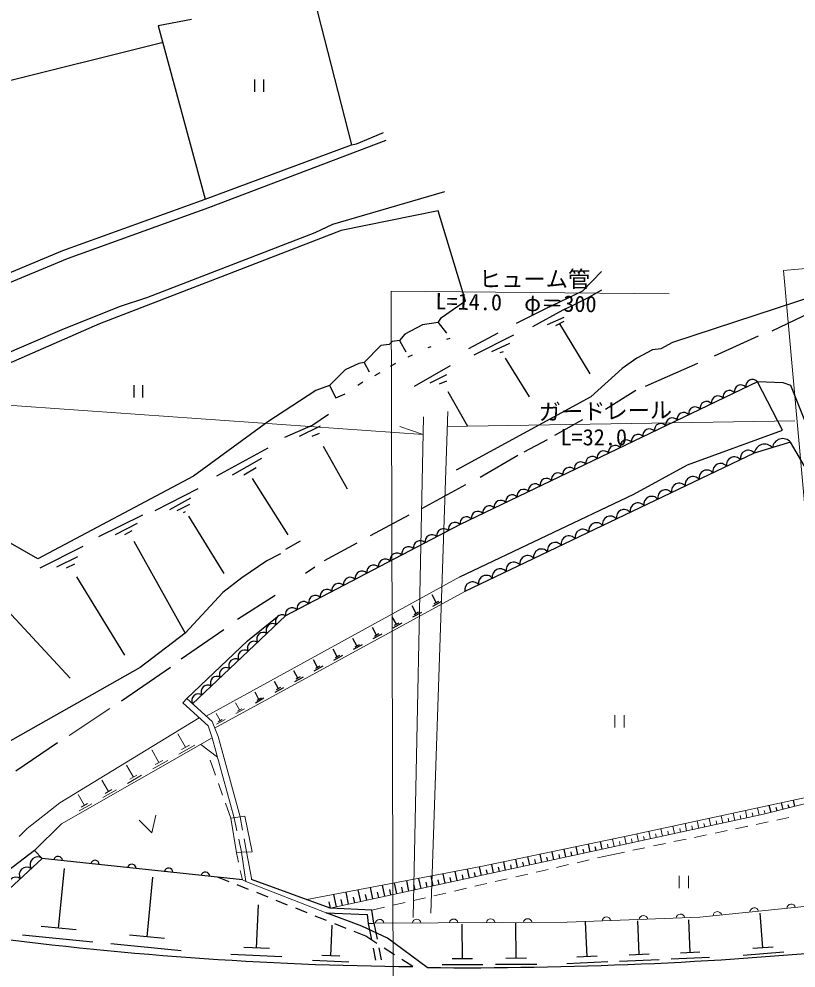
# Model space of a CAD drawing. Units: millimetres, scale not verified. Extents: x 40000 to 680000, y 20000 to 380000.
# Drawn here: x 298352 to 361267, y 264186 to 341052 of the extents above; entities that cross this region are included whole.
import ezdxf
from ezdxf.enums import TextEntityAlignment as Align

# ---------------------------------------------------------------- set-up
doc = ezdxf.new("R2010")
doc.units = ezdxf.units.MM
doc.header["$LTSCALE"] = 1000
doc.linetypes.add('CHAIN', pattern=[18.5, 12, -1.5, 3.5, -1.5])
for name, color, linetype, lineweight in [('M-BGD', 7, 'Continuous', 25), ('M-BMK', 2, 'CHAIN', 13), ('M-STR-HTXT', 7, 'Continuous', 13), ('M-STR-STRC', 7, 'Continuous', 25)]:
    doc.layers.add(name, color=color, linetype=linetype, lineweight=lineweight)
doc.styles.add('ＭＳ ゴシック', font='')
doc.styles.get('ＭＳ ゴシック').set_extended_font_data('MS Gothic')

msp = doc.modelspace()

# ---------------------------------------------------------------- linework, layer by layer
at = {"layer": 'M-BGD'}
for p, q in [((322225, 342787), (325273, 330849)), ((312319, 341009), (309610, 340501)), ((309610, 340501), (313420, 326447)), ((310033, 339147), (293100, 334913)), ((313420, 326447), (325273, 330849)), ((332809, 327039), (323749, 324415)), ((301905, 322298), (313420, 326447)), ((332301, 325515), (324427, 323907)), ((334502, 318234), (332301, 325515)), ((323749, 324415), (322310, 323737)), ((322310, 323737), (308763, 318488)), ((324427, 323907), (315029, 320266)), ((280654, 313408), (301905, 322298)), ((302244, 321621), (282347, 313323)), ((345509, 320605), (343985, 318996)), ((315029, 320266), (304869, 316371)), ((343985, 318996), (340937, 317557)), ((345509, 319081), (344323, 318403)), ((308763, 318488), (306477, 317726)), ((332555, 316879), (334502, 318234)), ((344323, 318403), (343138, 317811)), ((363373, 318827), (351266, 314847)), ((306477, 317726), (301821, 315863)), ((340937, 317557), (338610, 316401)), ((342376, 317472), (339921, 316117)), ((343138, 317811), (342376, 317472)), ((363373, 317726), (359309, 315779)), ((332301, 316456), (332555, 316879)), ((342461, 316879), (341106, 316287)), ((304869, 316371), (291915, 310699)), ((331031, 316287), (329591, 315525)), ((332301, 316456), (331031, 316287)), ((332301, 316456), (332978, 315609)), ((342461, 316541), (341783, 316202)), ((342122, 316371), (344577, 312307)), ((301821, 315863), (284887, 308667)), ((329591, 315525), (329168, 315017)), ((333232, 315186), (332978, 315101)), ((337127, 315609), (334756, 314339)), ((338397, 315440), (335179, 313831)), ((358209, 315355), (354653, 313747)), ((327644, 314593), (326289, 313239)), ((328321, 314678), (327644, 314593)), ((328575, 314932), (328321, 314678)), ((329168, 315017), (328575, 314932)), ((329168, 315017), (329676, 314085)), ((331708, 314509), (331454, 314424)), ((338058, 314763), (336619, 314085)), ((351266, 314847), (350335, 314339)), ((330184, 313831), (329845, 313662)), ((337550, 314085), (337296, 314001)), ((349657, 314255), (348387, 313577)), ((350335, 314339), (349657, 314255)), ((325866, 313154), (324765, 312646)), ((326289, 313239), (325866, 313154)), ((326289, 313239), (326713, 312477)), ((328829, 313154), (328406, 312900)), ((333274, 312960), (330353, 311291)), ((337719, 313577), (339667, 310445)), ((348387, 313577), (347202, 312731)), ((353298, 313154), (349065, 311291)), ((324765, 312646), (323495, 311376)), ((327559, 312392), (327136, 312138)), ((332978, 312223), (331623, 311545)), ((347202, 312731), (344662, 310445)), ((323495, 311376), (322395, 310953)), ((323495, 311376), (324003, 310360)), ((326205, 311630), (325781, 311376)), ((332978, 311715), (332385, 311461)), ((322395, 310953), (318500, 308413)), ((324003, 310360), (324765, 310699)), ((333063, 310868), (334671, 308074)), ((348303, 310953), (345847, 309429)), ((344662, 310445), (333740, 304518)), ((323411, 309005), (322141, 308159)), ((318500, 308413), (312489, 304010)), ((343985, 308582), (341699, 307312)), ((322141, 308159), (319855, 307143)), ((322733, 308074), (321040, 307227)), ((322649, 307481), (322056, 307227)), ((341106, 306973), (339228, 305953)), ((318500, 306296), (314351, 304010)), ((322987, 306465), (324935, 302994)), ((317992, 305449), (315621, 304095)), ((338735, 305703), (335687, 303925)), ((317569, 304687), (316553, 304095)), ((312489, 304010), (299873, 297321)), ((317230, 303841), (320109, 299269)), ((312827, 302994), (309356, 301216)), ((334502, 303333), (330946, 301385)), ((312235, 302232), (310541, 301301)), ((312150, 301724), (311134, 301216)), ((308340, 300877), (304784, 299099)), ((311811, 301131), (311642, 301047)), ((312065, 300793), (314944, 296136)), ((329930, 300877), (326797, 299184)), ((307917, 300200), (306139, 299269)), ((307493, 299607), (306901, 299269)), ((299873, 297321), (297672, 298591)), ((303514, 298337), (300043, 296559)), ((307663, 298761), (311811, 291310)), ((321125, 298761), (319939, 298083)), ((325697, 298591), (323072, 297152)), ((303091, 297491), (301397, 296644)), ((319516, 297745), (318415, 297152)), ((302837, 296898), (302159, 296559)), ((318415, 297152), (316383, 295797)), ((322310, 296644), (321548, 296136)), ((303006, 295882), (306901, 289532)), ((316383, 295797), (314859, 294612)), ((314859, 294612), (311811, 291310)), ((332136, 293781), (331796, 294405)), ((319093, 294358), (316045, 292411)), ((332564, 293871), (331829, 293470)), ((332320, 293881), (331953, 293681)), ((297079, 293511), (302498, 287669)), ((330524, 292901), (330185, 293521)), ((330949, 292990), (330219, 292592)), ((330707, 293000), (330342, 292801)), ((328916, 292023), (328580, 292640)), ((329339, 292112), (328613, 291716)), ((329098, 292122), (328735, 291924)), ((314944, 291564), (311473, 289193)), ((327313, 291147), (326978, 291760)), ((311811, 291310), (308171, 288516)), ((325714, 290274), (325382, 290884)), ((327733, 291236), (327011, 290842)), ((327493, 291246), (327133, 291049)), ((324119, 289403), (323789, 290009)), ((326131, 290362), (325414, 289971)), ((325893, 290372), (325535, 290176)), ((322529, 288535), (322201, 289137)), ((324534, 289491), (323821, 289102)), ((324298, 289501), (323941, 289306)), ((308171, 288516), (294201, 280642)), ((310626, 288516), (306647, 285807)), ((320943, 287669), (320617, 288268)), ((322941, 288622), (322233, 288236)), ((322706, 288632), (322352, 288439)), ((321353, 287756), (320649, 287372)), ((321119, 287765), (320767, 287573)), ((319362, 286806), (319037, 287400)), ((319769, 286891), (319069, 286510)), ((319537, 286901), (319187, 286710)), ((317785, 285944), (317462, 286535)), ((318189, 286030), (317494, 285650)), ((317959, 286039), (317611, 285849)), ((301482, 282420), (298095, 280134)), ((360216, 277035), (360081, 277567)), ((361185, 277281), (361059, 277777)), ((359246, 276790), (359103, 277356)), ((359731, 276912), (359664, 277178)), ((360701, 277158), (360638, 277406)), ((299025, 275499), (298355, 274847)), ((345569, 273805), (345434, 274426)), ((342637, 273170), (342498, 273810)), ((343614, 273381), (343477, 274015)), ((344103, 273487), (344035, 273801)), ((344591, 273593), (344456, 274220)), ((345080, 273699), (345013, 274009)), ((316437, 271338), (300233, 273067)), ((338727, 272323), (338583, 272989)), ((339705, 272535), (339562, 273195)), ((340193, 272641), (340123, 272967)), ((340682, 272746), (340541, 273400)), ((341171, 272852), (341101, 273176)), ((341659, 272958), (341519, 273605)), ((342148, 273064), (342079, 273384)), ((343125, 273276), (343057, 273592)), ((301562, 267420), (302036, 272247)), ((334818, 271476), (334664, 272190)), ((335795, 271688), (335646, 272376)), ((336284, 271794), (336210, 272133)), ((336773, 271900), (336626, 272579)), ((337261, 272006), (337189, 272342)), ((337750, 272111), (337604, 272784)), ((338239, 272217), (338167, 272550)), ((339216, 272429), (339145, 272759)), ((308722, 266721), (309196, 271548)), ((315368, 271178), (314432, 271552)), ((330909, 270630), (330732, 271444)), ((331886, 270841), (331715, 271631)), ((332863, 271053), (332698, 271817)), ((333352, 271159), (333272, 271528)), ((333841, 271265), (333681, 272003)), ((334329, 271370), (334252, 271727)), ((335307, 271582), (335232, 271926)), ((316947, 270548), (316018, 270919)), ((326999, 269783), (326801, 270699)), ((327977, 269995), (327784, 270885)), ((328954, 270206), (328767, 271072)), ((329443, 270312), (329352, 270732)), ((329931, 270418), (329749, 271258)), ((330420, 270524), (330332, 270931)), ((331397, 270735), (331312, 271130)), ((332375, 270947), (332292, 271329)), ((318526, 269918), (317597, 270289)), ((324067, 269148), (323852, 270140)), ((325045, 269359), (324835, 270326)), ((325533, 269465), (325431, 269936)), ((326022, 269571), (325818, 270513)), ((326511, 269677), (326411, 270135)), ((327488, 269889), (327392, 270334)), ((328465, 270100), (328372, 270533)), ((317593, 265804), (317736, 269316)), ((320105, 269288), (319176, 269659)), ((323571, 269040), (323464, 269536)), ((324556, 269254), (324451, 269737)), ((321684, 268658), (320755, 269029)), ((323263, 268028), (322334, 268399)), ((358589, 265822), (358365, 268632)), ((302982, 267280), (300142, 267559)), ((323604, 265163), (323706, 267649)), ((324842, 267399), (323913, 267769)), ((326612, 267795), (326882, 266482)), ((327071, 267823), (327343, 266510)), ((334255, 264937), (334239, 267737)), ((338607, 264970), (338590, 267819)), ((344349, 265105), (344229, 267926)), ((348568, 265269), (348452, 268006)), ((352690, 265430), (352577, 268084)), ((304318, 266289), (298639, 266847)), ((310142, 266581), (307302, 266860)), ((326429, 266765), (325492, 267139)), ((327327, 266184), (326429, 266765)), ((311478, 265590), (305799, 266148)), ((319633, 265100), (315502, 265269)), ((318626, 265762), (316560, 265846)), ((324335, 265134), (322873, 265193)), ((327022, 265797), (327223, 264817)), ((327486, 265825), (327689, 264846)), ((328755, 265261), (327915, 265804)), ((349373, 265304), (347763, 265235)), ((353470, 265463), (351909, 265397)), ((360282, 265458), (356976, 265194)), ((359416, 265888), (357763, 265756)), ((325049, 264665), (322125, 264784)), ((330241, 264299), (329342, 264881)), ((335905, 264452), (332611, 264433)), ((335078, 264941), (333431, 264932)), ((340285, 264477), (336934, 264458)), ((339444, 264975), (337769, 264965)), ((346029, 264678), (342711, 264537)), ((345179, 265140), (343520, 265070)), ((350198, 264855), (346979, 264718)), ((354271, 265028), (351148, 264895))]:
    msp.add_line(p, q, dxfattribs=at)
for points in [[(325273, 330849), (325677, 330952), (327862, 331847)], [(328046, 331215), (313697, 325765), (302244, 321621)], [(358140, 311665), (334068, 300096), (319929, 292711), (312400, 285590)], [(334048, 295870), (348148, 302565), (352472, 304934), (360174, 307758), (358140, 311665)], [(365728, 290296), (367140, 298956), (362568, 307035), (360848, 311364), (360218, 311593), (358140, 311665)], [(360830, 306770), (357892, 305873), (334459, 294677)], [(364072, 286592), (365989, 297967), (360830, 306770)], [(311949, 286002), (316857, 290697), (319262, 292627)], [(300233, 273067), (299606, 273715), (296597, 271421), (292746, 267142)], [(300233, 273067), (297582, 270591), (294306, 266904)], [(331401, 264227), (328186, 266615), (326123, 267582), (323220, 268657), (326545, 268511), (326612, 267795), (327071, 267823), (326928, 268874), (323555, 269037), (317182, 271359)]]:
    msp.add_lwpolyline(points, dxfattribs=at)
for centre, radius, start, end in [((356807, 310880), 530, 39.84381, 191.4918), ((357733, 311325), 530, 39.84381, 191.4918), ((355881, 310435), 530, 39.84381, 191.4918), ((354029, 309546), 530, 39.84381, 191.4918), ((354955, 309990), 530, 39.84381, 191.4918), ((352178, 308656), 530, 39.84381, 191.4918), ((353104, 309101), 530, 39.84381, 191.4918), ((350326, 307766), 530, 39.84381, 191.4918), ((351252, 308211), 530, 39.84381, 191.4918), ((349400, 307321), 530, 39.84381, 191.4918), ((347549, 306431), 530, 39.84381, 191.4918), ((348474, 306876), 530, 39.84381, 191.4918), ((360194, 306221), 840, 40.8483, 173.13601), ((345697, 305541), 530, 39.84381, 191.4918), ((346623, 305986), 530, 39.84381, 191.4918), ((357391, 305487), 632, 37.61667, 193.45582), ((358726, 305772), 840, 40.8483, 173.13601), ((343845, 304651), 530, 39.84381, 191.4918), ((344771, 305096), 530, 39.84381, 191.4918), ((356276, 304954), 632, 37.61667, 193.45582), ((342919, 304206), 530, 39.84381, 191.4918), ((354044, 303887), 632, 37.61667, 193.45582), ((355160, 304421), 632, 37.61667, 193.45582), ((341068, 303316), 530, 39.84381, 191.4918), ((341994, 303761), 530, 39.84381, 191.4918), ((352928, 303354), 632, 37.61667, 193.45582), ((339216, 302427), 530, 39.84381, 191.4918), ((340142, 302872), 530, 39.84381, 191.4918), ((350696, 302288), 632, 37.61667, 193.45582), ((351812, 302821), 632, 37.61667, 193.45582), ((338290, 301982), 530, 39.84381, 191.4918), ((349580, 301755), 632, 37.61667, 193.45582), ((336439, 301092), 530, 39.84381, 191.4918), ((337364, 301537), 530, 39.84381, 191.4918), ((347349, 300689), 632, 37.61667, 193.45582), ((348465, 301222), 632, 37.61667, 193.45582), ((334587, 300202), 530, 39.84381, 191.4918), ((335513, 300647), 530, 39.84381, 191.4918), ((346233, 300156), 632, 37.61667, 193.45582), ((333668, 299714), 553, 43.67461, 191.4857), ((345117, 299623), 632, 37.61667, 193.45582), ((331782, 298729), 553, 43.67461, 191.4857), ((332725, 299222), 553, 43.67461, 191.4857), ((342885, 298556), 632, 37.61667, 193.45582), ((344001, 299089), 632, 37.61667, 193.45582), ((329897, 297745), 553, 43.67461, 191.4857), ((330840, 298237), 553, 43.67461, 191.4857), ((341769, 298023), 632, 37.61667, 193.45582), ((328954, 297252), 553, 43.67461, 191.4857), ((339538, 296957), 632, 37.61667, 193.45582), ((340653, 297490), 632, 37.61667, 193.45582), ((327069, 296268), 553, 43.67461, 191.4857), ((328012, 296760), 553, 43.67461, 191.4857), ((338422, 296424), 632, 37.61667, 193.45582), ((326127, 295775), 553, 43.67461, 191.4857), ((336190, 295358), 632, 37.61667, 193.45582), ((337306, 295891), 632, 37.61667, 193.45582), ((324241, 294791), 553, 43.67461, 191.4857), ((325184, 295283), 553, 43.67461, 191.4857), ((335074, 294825), 632, 37.61667, 193.45582), ((323299, 294298), 553, 43.67461, 191.4857), ((321414, 293313), 553, 43.67461, 191.4857), ((322356, 293806), 553, 43.67461, 191.4857), ((320471, 292821), 553, 43.67461, 191.4857), ((319645, 292256), 536, 58.06937, 208.73821), ((318140, 290832), 536, 58.06937, 208.73821), ((318892, 291544), 536, 58.06937, 208.73821), ((317387, 290120), 536, 58.06937, 208.73821), ((316634, 289408), 536, 58.06937, 208.73821), ((315881, 288696), 536, 58.06937, 208.73821), ((315128, 287984), 536, 58.06937, 208.73821), ((314375, 287272), 536, 58.06937, 208.73821), ((313622, 286560), 536, 58.06937, 208.73821), ((312869, 285848), 536, 58.06937, 208.73821), ((299870, 272570), 616, 53.85945, 212.21827), ((301516, 272876), 354, 2.70532, 165.1105), ((304499, 272558), 354, 2.70532, 165.1105), ((298987, 271745), 616, 53.85945, 212.21827), ((307482, 272239), 354, 2.70532, 165.1105), ((310465, 271921), 354, 2.70532, 165.1105), ((298103, 270920), 616, 53.85945, 212.21827), ((313448, 271602), 354, 2.70532, 165.1105), ((332903, 550239), 285952, 262.24266, 269.46653), ((334563, 593676), 329464, 269.4501, 275.47785)]:
    msp.add_arc(centre, radius, start, end, dxfattribs=at)
at = {"layer": 'M-BMK'}
msp.add_arc((332689, 552821), 293134, 256.41409, 276.03419, dxfattribs=at)
at = {"layer": 'M-STR-HTXT'}
for p, q in [((384286, 322637), (360241, 320689)), ((360241, 320689), (365829, 258798)), ((351000, 318799), (328491, 318996)), ((328491, 318996), (328660, 260830)), ((331085, 307387), (229627, 314574)), ((333063, 309259), (331708, 268619)), ((331115, 308836), (330269, 268281)), ((333022, 308035), (361179, 308504)), ((331085, 307387), (329195, 308040)), ((313498, 284587), (334048, 295870)), ((334459, 294677), (314193, 283622)), ((305715, 285214), (302413, 283013)), ((316212, 285085), (315891, 285673)), ((316385, 285180), (316039, 284991)), ((314643, 284229), (314325, 284813)), ((316614, 285170), (315923, 284793)), ((346600, 284672), (346600, 283672)), ((347350, 283672), (347350, 284672)), ((315043, 284313), (314356, 283939)), ((314815, 284323), (314472, 284135)), ((311830, 282066), (311211, 283153)), ((312579, 282239), (311300, 281510)), ((312150, 282248), (311511, 281884)), ((315778, 276349), (313998, 282817)), ((309688, 280833), (309101, 281864)), ((307611, 279638), (307055, 280615)), ((310398, 280997), (309185, 280306)), ((309991, 281006), (309385, 280660)), ((314263, 279796), (313824, 281022)), ((308284, 279793), (307135, 279138)), ((307899, 279801), (307324, 279474)), ((305598, 278479), (305072, 279403)), ((314837, 278196), (314499, 279137)), ((306235, 278625), (305147, 278006)), ((305870, 278634), (305326, 278324)), ((303647, 277355), (303149, 278229)), ((304248, 277494), (303221, 276909)), ((303904, 277502), (303390, 277209)), ((315512, 276311), (315073, 277537)), ((356319, 276133), (356191, 276729)), ((357297, 276345), (357168, 276939)), ((357785, 276451), (357721, 276747)), ((358274, 276557), (358146, 277150)), ((358762, 276667), (358690, 276950)), ((309102, 275139), (308086, 276155)), ((309441, 276578), (309102, 275139)), ((316001, 275305), (315778, 276349)), ((316455, 275348), (316254, 276418)), ((353387, 275498), (353258, 276097)), ((354365, 275710), (354235, 276308)), ((354853, 275816), (354789, 276114)), ((355342, 275922), (355213, 276518)), ((355831, 276027), (355766, 276325)), ((356808, 276239), (356744, 276536)), ((358038, 275816), (359017, 276021)), ((359702, 276165), (360680, 276370)), ((349478, 274652), (349347, 275255)), ((350455, 274863), (350325, 275465)), ((350944, 274969), (350879, 275270)), ((351433, 275075), (351303, 275676)), ((351921, 275181), (351856, 275481)), ((352410, 275287), (352280, 275887)), ((352899, 275392), (352834, 275692)), ((353876, 275604), (353811, 275903)), ((354710, 275118), (355689, 275324)), ((356374, 275467), (357353, 275673)), ((316370, 273577), (316147, 274621)), ((316784, 273591), (316584, 274660)), ((346546, 274017), (346413, 274631)), ((347035, 274122), (346969, 274426)), ((347523, 274228), (347392, 274836)), ((348012, 274334), (347947, 274636)), ((348501, 274440), (348370, 275044)), ((348989, 274546), (348924, 274847)), ((349967, 274757), (349902, 275058)), ((351383, 274421), (352361, 274626)), ((353046, 274769), (354025, 274975)), ((346057, 273911), (345991, 274218)), ((348055, 273723), (349034, 273928)), ((349719, 274072), (350698, 274277)), ((315958, 273518), (316122, 272770)), ((343541, 272718), (344516, 272944)), ((345198, 273101), (346223, 273339)), ((346223, 273339), (347370, 273579)), ((340229, 271952), (341203, 272177)), ((341885, 272335), (342859, 272560)), ((316273, 272086), (316437, 271338)), ((316437, 271338), (316718, 271199)), ((336916, 271185), (337891, 271411)), ((338573, 271569), (339547, 271794)), ((351808, 271660), (351808, 270660)), ((352558, 270660), (352558, 271660)), ((333604, 270419), (334578, 270644)), ((335260, 270802), (336234, 271028)), ((330291, 269653), (331266, 269878)), ((331948, 270036), (332922, 270261)), ((326928, 268874), (327953, 269112)), ((328635, 269269), (329609, 269495))]:
    msp.add_line(p, q, dxfattribs=at)
for points in [[(299606, 273715), (301787, 275862), (313998, 282817), (313669, 283791), (311619, 285669), (311949, 286002), (313987, 284140), (314468, 282931), (316254, 276418)], [(299025, 275499), (301658, 277552), (312950, 284450)], [(314458, 281145), (314425, 281265), (313085, 282296)], [(321665, 269725), (335758, 272397), (347784, 274918), (364057, 278423)], [(364093, 278017), (358636, 276635), (323555, 269037)], [(323220, 268657), (316718, 271199), (316370, 273577), (317230, 273606), (316628, 276472), (315512, 276311), (315958, 273518), (316370, 273577)], [(365410, 276485), (365907, 269564), (353469, 268315), (342731, 267896), (327071, 267823)], [(317182, 271359), (317168, 271459), (316784, 273591)]]:
    msp.add_lwpolyline(points, dxfattribs=at)
for centre, start, end in [((357891, 268705), 14.53173, 176.93691), ((360876, 269004), 14.53173, 176.93691), ((345915, 267966), 11.03305, 173.43823), ((348913, 268083), 11.03305, 173.43823), ((351911, 268200), 11.03305, 173.43823), ((354906, 268405), 14.53173, 176.93691), ((327546, 267771), 9.06324, 171.46842), ((330546, 267785), 9.06324, 171.46842), ((333546, 267799), 9.06324, 171.46842), ((336546, 267813), 9.06324, 171.46842), ((339546, 267827), 9.06324, 171.46842)]:
    msp.add_arc(centre, 354, start, end, dxfattribs=at)
at = {"layer": 'M-STR-STRC'}
for p, q in [((317414, 336154), (317414, 335154)), ((318164, 335154), (318164, 336154)), ((307643, 311388), (307643, 310388)), ((308393, 310388), (308393, 311388))]:
    msp.add_line(p, q, dxfattribs=at)

# ---------------------------------------------------------------- texts
at = {"layer": 'M-STR-HTXT', "style": 'ＭＳ ゴシック'}
for s, p in [('ヒューム管', (335600, 318934)), ('L=32.0', (342198, 306122))]:
    msp.add_text(s, height=1320, dxfattribs=at).set_placement(p, align=Align.BOTTOM_LEFT)
for s, rotation, p in [('L=14.0\u3000φ＝300', 358.922, (332056, 317144)), ('ガードレール', 0.954, (340450, 308159))]:
    msp.add_text(s, height=1320, rotation=rotation, dxfattribs=at).set_placement(p, align=Align.BOTTOM_LEFT)

doc.saveas('drawing.dxf')
